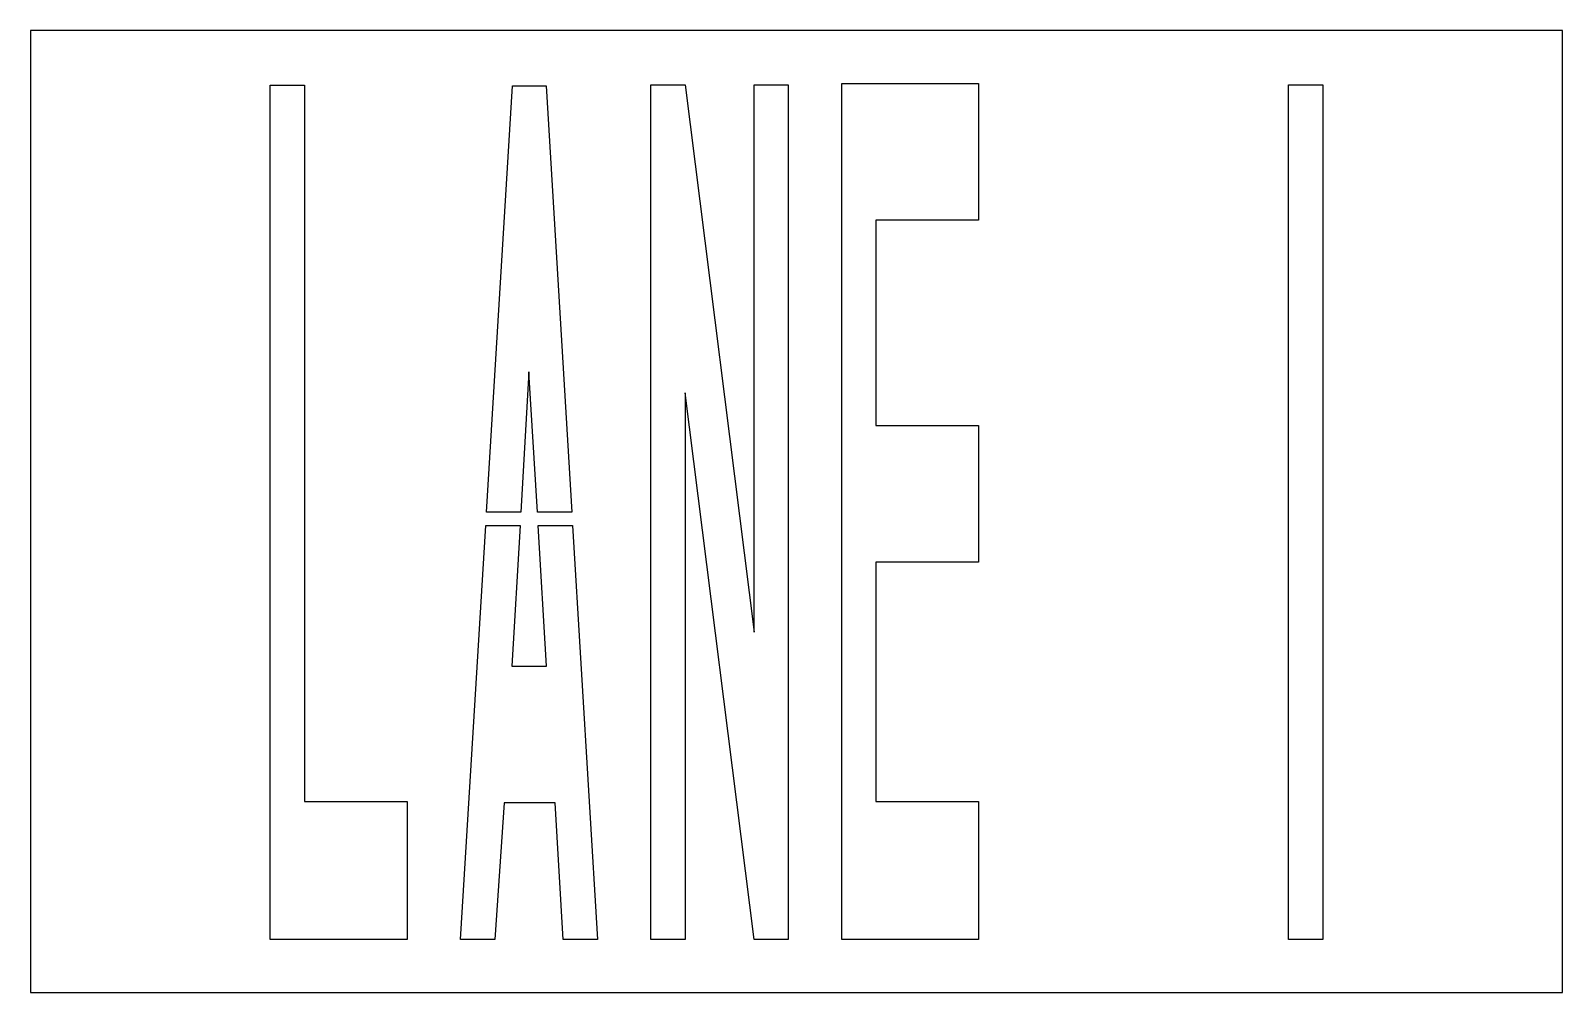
# Model space of a CAD drawing. Extents: x 0 to 86, y 0 to 54.
import ezdxf

# ---------------------------------------------------------------- set-up
doc = ezdxf.new("R2010")
doc.units = 0
doc.layers.add('CUT', color=7, linetype='Continuous')
doc.layers.add('OUTSIDE', color=1, linetype='Continuous')

msp = doc.modelspace()

# ---------------------------------------------------------------- linework, layer by layer
at = {"layer": 'CUT'}
for points in [[(21.1408, 2.964), (13.456, 2.964), (13.456, 50.9448), (15.376, 50.9448), (15.376, 10.7256), (21.1408, 10.7256)], [(27.0592, 50.892), (28.936, 50.892), (30.3787, 26.9632), (28.4527, 26.9632), (27.9808, 34.8504), (27.5204, 26.9632), (25.6021, 26.9632)], [(40.6144, 50.9592), (42.5392, 50.9592), (42.5392, 2.964), (40.6144, 2.964), (36.7552, 33.6648), (36.7552, 2.964), (34.8256, 2.964), (34.8256, 50.9592), (36.7552, 50.9592), (40.6144, 20.22)], [(47.4592, 31.836), (53.224, 31.836), (53.224, 24.156), (47.4592, 24.156), (47.4592, 10.716), (53.224, 10.716), (53.224, 2.964), (45.5392, 2.964), (45.5392, 51.036), (53.224, 51.036), (53.224, 43.356), (47.4592, 43.356)], [(70.624, 2.964), (70.624, 50.964), (72.544, 50.964), (72.544, 2.964)], [(26.584, 10.644), (26.0608, 2.964), (24.1408, 2.964), (25.5564, 26.2112), (27.4764, 26.2112), (27.016, 18.324), (28.9696, 18.324), (28.4977, 26.2112), (30.424, 26.2112), (31.8256, 2.964), (29.9008, 2.964), (29.4496, 10.644)]]:
    msp.add_lwpolyline(points, close=True, dxfattribs=at)
at = {"layer": 'OUTSIDE'}
msp.add_lwpolyline([(0, 0), (86, 0), (86, 54), (0, 54)], close=True, dxfattribs=at)

doc.saveas('drawing.dxf')
